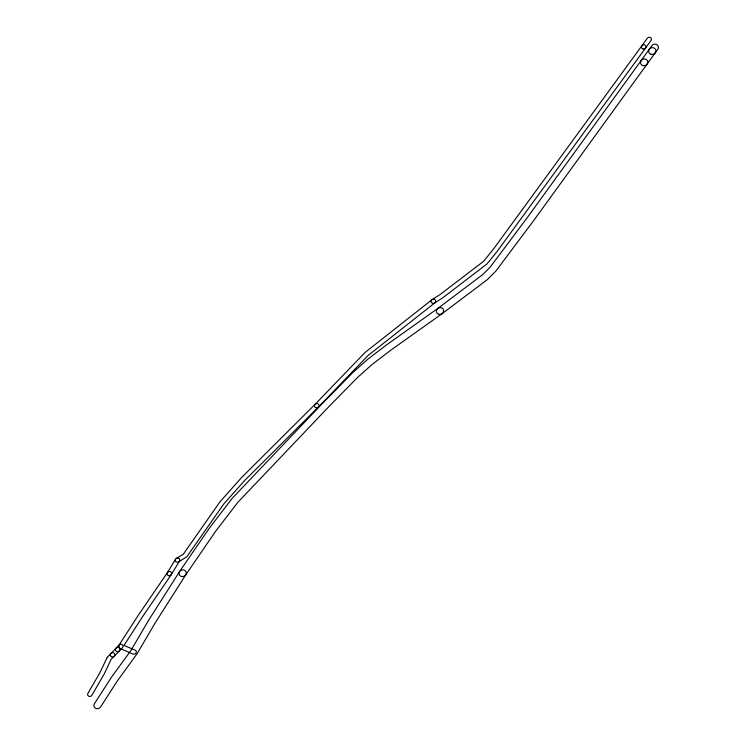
<?xml version="1.0" encoding="UTF-8"?>
<svg xmlns="http://www.w3.org/2000/svg" width="746" height="746" viewBox="0 0 746 746"><rect width="100%" height="100%" fill="white"/><g stroke="black" fill="none" stroke-linecap="round" stroke-linejoin="round"><path stroke-width="1.12" d="M175.552 559.202L167.393 572.63M171.291 574.607L179.497 561.104A2.294 2.098 -20 0 0 177.902 558.036A2.294 2.098 -20 0 0 175.291 560.656A2.294 2.098 -20 0 0 178.686 561.906L186.854 556.712L223.725 504.026L244.958 480.191L318.383 407.074M179.544 571.604L148.752 620.057L130.96 650.437L111.387 677.349L94.425 703.702A3.674 3.357 -20 0 0 95.6 708.308A3.674 3.357 -20 0 0 100.607 706.947L117.392 680.856L137.208 653.58L154.991 623.218L185.754 574.821M167.449 572.555L138.812 614.471L118.819 645.383L119.705 648.339L132.993 654.028A2.294 2.098 -20 0 0 136.061 652.955A2.294 2.098 -20 0 0 135.082 650.148L123.985 645.402L142.626 616.588L171.235 574.681M179.618 571.492L209.934 527.347L232.109 498.449L323.848 401.973L353.054 372.338L367.937 359.096L386.913 344.643L437.939 308.34M185.679 574.924L215.939 530.854L237.825 502.338L329.098 406.393L358.183 376.87L372.459 364.169L391.165 349.921L442.089 313.693M641.83 45.814L493.796 248.66L483.595 261.296L439.944 294.642L432.186 299.556M645.616 47.958L497.479 250.945L486.989 263.944L442.62 297.934L434.592 303.025M641.15 60.566L527.441 217.384L490.215 267.087L482.783 274.565L437.827 308.424M655.258 52.807L657.776 49.292A3.674 3.357 -20 0 0 656.853 44.62A3.674 3.357 -20 0 0 651.79 45.748L641.159 60.547M655.249 52.817L533.371 220.993L495.987 270.919L487.446 279.526L442.21 313.609M641.868 45.767L647.286 38.279A2.294 2.098 -20 0 1 650.456 37.589A2.294 2.098 -20 0 1 651.006 40.517L645.588 48.005M315.11 404.313L365.139 352.41L431.99 299.696M318.43 407.027L368.095 355.478L434.787 302.885M315.157 404.257L241.583 477.543L220.033 501.732L183.376 554.129L176.364 558.39M107.172 657.431L100.001 672.547L87.907 693.407A2.294 2.098 -20 0 0 88.793 696.242A2.294 2.098 -20 0 0 91.879 695.263L104.011 674.319L111.154 659.296L122.391 647.789A2.294 2.098 -20 0 0 122.325 644.786A2.294 2.098 -20 0 0 119.118 645.02L107.172 657.431M651.034 54.299A3.674 3.357 -20 0 0 655.855 50.252A3.674 3.357 -20 0 0 649.925 48.574A3.674 3.357 -20 0 0 651.034 54.299M642.996 48.938A2.294 2.098 -20 0 0 645.961 46.355A2.294 2.098 -20 0 0 642.222 45.375A2.294 2.098 -20 0 0 642.996 48.938M438.909 314.308A3.674 3.357 -20 0 0 443.572 310.103A3.674 3.357 -20 0 0 437.566 308.639A3.674 3.357 -20 0 0 438.909 314.308M181.614 576.518A3.674 3.357 -20 0 0 186.183 572.229A3.674 3.357 -20 0 0 180.14 570.886A3.674 3.357 -20 0 0 181.614 576.518M642.921 65.592A3.674 3.357 -20 0 0 647.724 61.526A3.674 3.357 -20 0 0 641.784 59.876A3.674 3.357 -20 0 0 642.921 65.592M432.82 303.38A2.294 2.098 -20 0 0 435.58 300.61A2.294 2.098 -20 0 0 431.766 299.892A2.294 2.098 -20 0 0 432.82 303.38M116.59 651.463A2.294 2.098 -20 0 0 119.957 649.374A2.294 2.098 -20 0 0 116.507 647.798A2.294 2.098 -20 0 0 116.59 651.463M168.624 575.67A2.294 2.098 -20 0 0 171.571 573.077A2.294 2.098 -20 0 0 167.831 572.107A2.294 2.098 -20 0 0 168.624 575.67M111.48 656.694A2.294 2.098 -20 0 0 114.856 654.615A2.294 2.098 -20 0 0 111.406 653.03A2.294 2.098 -20 0 0 111.48 656.694M315.642 407.568A2.294 2.098 -20 0 0 319.046 405.535A2.294 2.098 -20 0 0 315.623 403.894A2.294 2.098 -20 0 0 315.642 407.568"/></g></svg>
